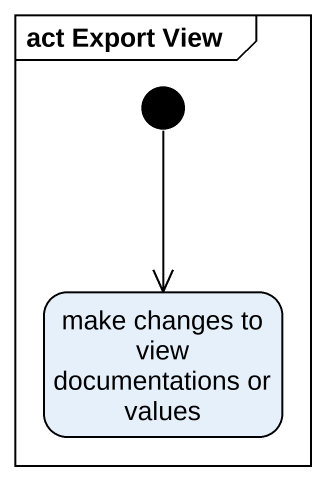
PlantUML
@startuml
mainframe act Export View
hide empty description
state "make changes to view documentations or values" as make_changes_to_view
[*] --> make_changes_to_view
@enduml
